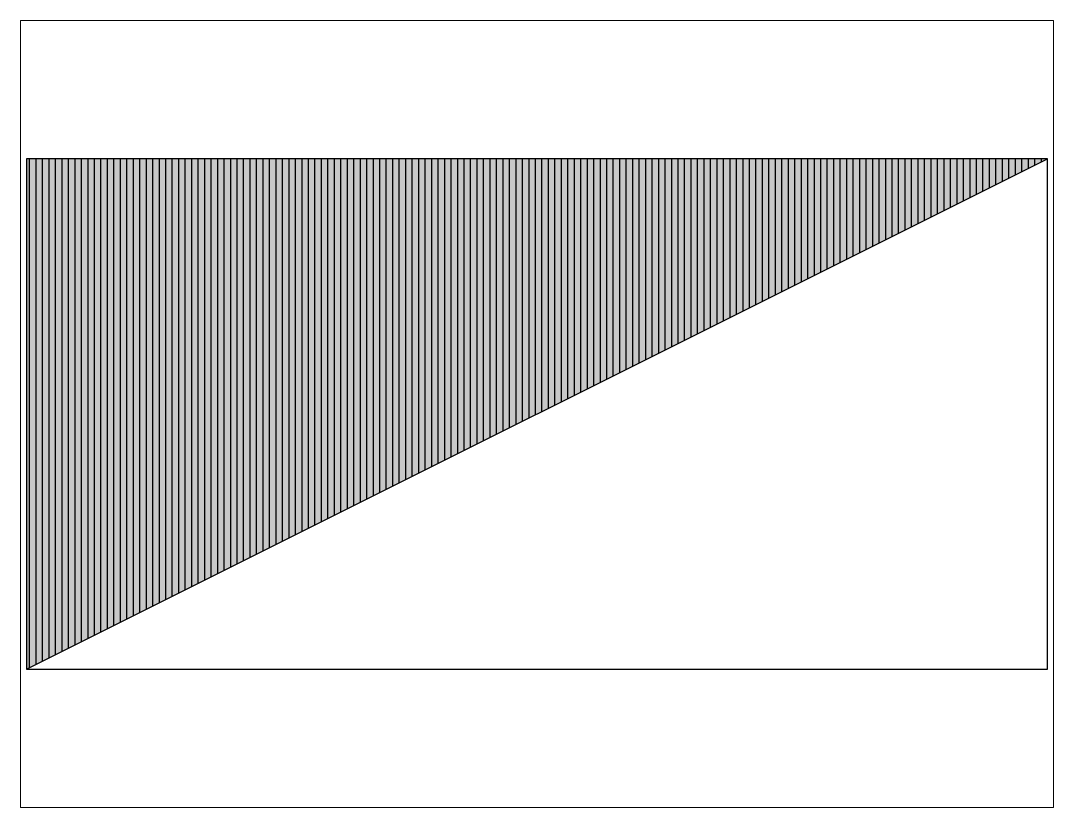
# Paper-space layout 'Layout1' of a CAD drawing. Header units: millimetres. Extents: x 1.05 to 9.45, y 0.8 to 7.2.
# The model-space entities are those that its viewports show. They can reach past a viewport. Long polylines and large blocks are cut down to what shows.
import ezdxf

# ---------------------------------------------------------------- set-up
doc = ezdxf.new("R2010")
doc.units = ezdxf.units.MM
doc.header["$MEASUREMENT"] = 0

# ---------------------------------------------------------------- blocks, each defined once
blk = doc.blocks.new('Aec_Chase_3_2D_M')
blk.add_hatch(color=256).paths.add_polyline_path([(1, 1), (0, 1), (0, 0)])
at = {"color": 0, "linetype": 'ByBlock'}
blk.add_line((0, 0), (1, 1), dxfattribs=at)
blk.add_lwpolyline([(0, 0), (1, 0), (1, 1), (0, 1)], close=True, dxfattribs=at)

msp = doc.modelspace()

# ---------------------------------------------------------------- hatches: boundary and pattern name
h = msp.add_hatch()
h.set_pattern_fill('ANSI31', color=256, angle=45, style=0)
h.set_pattern_definition([(90, (0, 0), (-3.175, 7e-16), [])])
h.paths.add_polyline_path([(60156.64, 334853.54), (59656.64, 334853.54), (59656.64, 334603.54)])

# ---------------------------------------------------------------- block references
at = {"xscale": 500, "yscale": 250}
msp.add_blockref('Aec_Chase_3_2D_M', (59656.64, 334603.54), dxfattribs=at)

psp = doc.layouts.get("Layout1")

# ---------------------------------------------------------------- viewports
at = {"layer": '0'}
psp.add_viewport(center=(5.25, 4), size=(8.4, 6.4), view_center_point=(59906.6411, 334728.5387), view_height=385.200915, dxfattribs=at)

doc.saveas('drawing.dxf')
